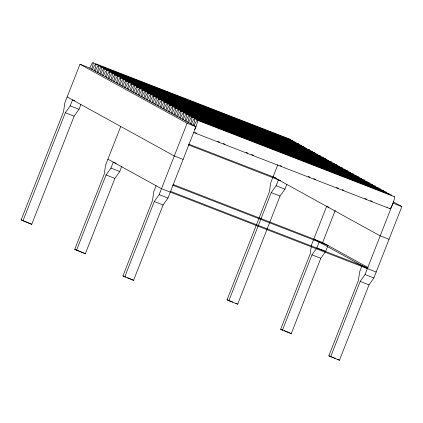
<?xml version="1.0" encoding="UTF-8"?>
<svg xmlns="http://www.w3.org/2000/svg" width="423" height="423" viewBox="0 0 423 423"><rect width="100%" height="100%" fill="white"/><g stroke="black" fill="none" stroke-linecap="round" stroke-linejoin="round"><path stroke-width="0.63" d="M156.119 185.745L153.787 191.693L152.492 200.544L122.934 275.96L133.546 280.37L163.098 204.949L167.968 198.07L195.944 126.683L88.804 67.659L79.979 64.238L64.825 102.905L63.529 111.757L21.15 219.891L31.762 224.301L74.136 116.161L79.006 109.282L80.872 104.518M22.937 220.875L65.316 112.74L70.181 105.856L72.513 99.907L74.866 100.822M120.729 126.466L105.576 165.134L104.275 173.985L74.723 249.401L85.33 253.811L114.887 178.39L119.757 171.511L121.856 166.154M76.505 250.384L106.062 174.969L110.932 168.084L113.264 162.136L116.203 163.278M124.722 276.943L154.279 201.528L159.143 194.643L187.119 123.257L79.979 64.238M272.83 177.449L270.731 182.799L269.435 191.651L227.056 299.791L228.843 300.774L237.663 304.195L280.042 196.061L284.912 189.176L286.778 184.417M277.811 164.737L273.062 176.851L380.203 235.875L389.028 239.296M228.843 300.774L271.217 192.634L276.087 185.755L278.419 179.807M313.575 239.677L311.481 245.033L310.181 253.879L280.623 329.3L291.236 333.705L320.793 258.289L325.287 251.934M282.411 330.284L311.968 254.863L316.838 247.984L319.169 242.035M367.989 267.495L322.633 242.506L335.217 210.395M327.524 246.646L325.662 251.405L316.838 247.984M361.792 266.236L359.693 271.592L358.397 280.438L328.84 355.859L339.452 360.264L369.004 284.848L373.874 277.964L401.85 206.577L393.21 201.819M330.627 356.843L360.179 281.422L365.049 274.543L393.025 203.156A6.393 1.01 -68.8 0 0 394.151 196.79M89.766 68.193A6.393 1.01 -68.8 0 1 92.991 62.736L290.067 139.209M92.51 69.705A6.393 1.01 -68.8 0 1 95.735 64.248L292.816 140.722M95.26 71.217A6.393 1.01 -68.8 0 1 98.485 65.761L295.566 142.234M98.009 72.73A6.393 1.01 -68.8 0 1 101.229 67.273L298.31 143.746M100.753 74.242A6.393 1.01 -68.8 0 1 103.979 68.785L301.06 145.258M103.503 75.759A6.393 1.01 -68.8 0 1 106.723 70.303L303.804 146.776M106.247 77.272A6.393 1.01 -68.8 0 1 109.472 71.815L306.553 148.288A6.393 1.01 -68.8 0 1 306.707 148.616M108.997 78.784A6.393 1.01 -68.8 0 1 112.222 73.327L309.298 149.8M111.741 80.296A6.393 1.01 -68.8 0 1 114.966 74.839L312.047 151.312M114.49 81.813A6.393 1.01 -68.8 0 1 117.716 76.352L314.797 152.83M117.24 83.326A6.393 1.01 -68.8 0 1 120.46 77.869L317.541 154.342M119.984 84.838A6.393 1.01 -68.8 0 1 123.209 79.381L320.29 155.854M122.733 86.35A6.393 1.01 -68.8 0 1 125.954 80.893L323.035 157.367M125.478 87.862A6.393 1.01 -68.8 0 1 128.703 82.406L325.784 158.879M128.227 89.38A6.393 1.01 -68.8 0 1 131.453 83.923L328.528 160.396M130.971 90.892A6.393 1.01 -68.8 0 1 134.197 85.435L331.278 161.909M133.721 92.404A6.393 1.01 -68.8 0 1 136.946 86.948L334.027 163.421M136.465 93.917A6.393 1.01 -68.8 0 1 139.69 88.46L336.771 164.933M139.215 95.429A6.393 1.01 -68.8 0 1 142.44 89.972L339.521 166.445A6.393 1.01 -68.8 0 1 339.669 166.778M141.964 96.946A6.393 1.01 -68.8 0 1 145.184 91.49L342.265 167.963M144.708 98.459A6.393 1.01 -68.8 0 1 147.934 93.002L345.015 169.475M147.458 99.971A6.393 1.01 -68.8 0 1 150.683 94.514L347.759 170.987M150.202 101.483A6.393 1.01 -68.8 0 1 153.427 96.026L350.508 172.499M152.952 103.001A6.393 1.01 -68.8 0 1 156.177 97.539L353.258 174.017M155.696 104.513A6.393 1.01 -68.8 0 1 158.921 99.056L356.002 175.529M158.445 106.025A6.393 1.01 -68.8 0 1 161.671 100.568L358.752 177.041M161.195 107.537A6.393 1.01 -68.8 0 1 164.415 102.08L361.496 178.554M163.939 109.049A6.393 1.01 -68.8 0 1 167.164 103.593L364.245 180.066M166.688 110.567A6.393 1.01 -68.8 0 1 169.914 105.11L366.99 181.583M169.433 112.079A6.393 1.01 -68.8 0 1 172.658 106.622L369.739 183.096M172.182 113.591A6.393 1.01 -68.8 0 1 175.408 108.135L372.489 184.608A6.393 1.01 -68.8 0 1 372.621 185.649M174.926 115.104A6.393 1.01 -68.8 0 1 178.152 109.647L375.233 186.12M177.676 116.616A6.393 1.01 -68.8 0 1 180.901 111.159L377.982 187.632M180.425 118.133A6.393 1.01 -68.8 0 1 183.645 112.677L380.726 189.15M183.17 119.646A6.393 1.01 -68.8 0 1 186.395 114.189L383.476 190.662M185.919 121.158A6.393 1.01 -68.8 0 1 189.144 115.701L386.22 192.174M188.663 122.67A6.393 1.01 -68.8 0 1 191.889 117.213L388.97 193.686M191.413 124.188A6.393 1.01 -68.8 0 1 194.638 118.726L391.719 195.204M197.382 120.243L394.463 196.716M187.119 123.257L195.944 126.683M401.85 206.577L393.025 203.156A6.393 1.01 -68.8 0 1 389.652 208.28M194.903 132.536L196.748 133.256M217.686 141.382L219.537 142.096M223.233 143.529L225.078 144.248M246.017 152.375L247.867 153.089M251.563 154.522L253.409 155.241M279.894 165.515L281.739 166.234M308.224 176.507L310.07 177.226M313.766 178.659L315.611 179.378M336.555 187.505L338.4 188.219M342.096 189.652L343.941 190.371M364.885 198.498L366.73 199.212M370.426 200.645L372.272 201.364M193.337 132.378L389.8 208.613M188.684 144.111L276.002 177.993M188.499 144.915L280.772 180.716M70.181 105.856L79.006 109.282M276.087 185.755L284.912 189.176M328.983 207.275L326.63 206.366L313.808 239.085L367.381 268.594M65.316 112.74L74.136 116.161M271.217 192.634L280.042 196.061M183.122 159.402L174.297 155.976L67.157 96.957M173.388 184.597L322.633 242.506M172.589 185.158L327.994 245.456M110.932 168.084L119.757 171.511M170.485 191.318L367.904 267.923M376.206 272.015L161.475 188.695L107.907 159.185M159.143 194.643L167.968 198.07M365.049 274.543L373.874 277.964M106.062 174.969L114.887 178.39M311.968 254.863L320.793 258.289M154.279 201.528L163.098 204.949M360.179 281.422L369.004 284.848M21.15 219.891L31.762 224.301M227.056 299.791L232.936 302.07M74.723 249.401L76.484 250.088M77.663 250.543L82.956 252.6M280.623 329.3L282.39 329.982M284.156 330.67L288.861 332.494M122.934 275.96L125.874 277.102M127.64 277.789L131.172 279.159M328.84 355.859L335.312 358.371M235.881 303.212L237.663 304.195M289.448 332.721L291.236 333.705M337.665 359.28L339.452 360.264M83.548 252.827L85.33 253.811M131.759 279.386L133.546 280.37M194.157 125.7A6.393 1.01 -68.8 0 1 197.536 120.571A6.393 1.01 -68.8 0 1 194.659 129.591M92.991 62.736A6.393 1.01 -68.8 0 1 91.553 69.176M289.76 139.283A6.393 1.01 -68.8 0 1 290.22 139.537M95.735 64.248A6.393 1.01 -68.8 0 1 94.297 70.689M292.505 140.796A6.393 1.01 -68.8 0 1 292.97 141.049M98.485 65.761A6.393 1.01 -68.8 0 1 97.047 72.201M295.254 142.308A6.393 1.01 -68.8 0 1 295.698 143.275M101.229 67.273A6.393 1.01 -68.8 0 1 99.791 73.713M297.998 143.82A6.393 1.01 -68.8 0 1 298.464 144.079M103.979 68.785A6.393 1.01 -68.8 0 1 102.54 75.225M300.748 145.338A6.393 1.01 -68.8 0 1 301.192 146.305M106.723 70.303A6.393 1.01 -68.8 0 1 105.285 76.743M303.497 146.85A6.393 1.01 -68.8 0 1 303.941 147.817M109.472 71.815A6.393 1.01 -68.8 0 1 108.034 78.255M112.222 73.327A6.393 1.01 -68.8 0 1 110.784 79.767M308.991 149.874A6.393 1.01 -68.8 0 1 309.435 150.842M114.966 74.839A6.393 1.01 -68.8 0 1 113.528 81.279M311.735 151.392A6.393 1.01 -68.8 0 1 312.2 151.646M117.716 76.352A6.393 1.01 -68.8 0 1 116.277 82.797M314.485 152.904A6.393 1.01 -68.8 0 1 314.929 153.872M120.46 77.869A6.393 1.01 -68.8 0 1 119.022 84.309M317.229 154.416A6.393 1.01 -68.8 0 1 317.694 154.67M123.209 79.381A6.393 1.01 -68.8 0 1 121.771 85.821M319.978 155.928A6.393 1.01 -68.8 0 1 320.423 156.896M125.954 80.893A6.393 1.01 -68.8 0 1 124.515 87.334M322.728 157.441A6.393 1.01 -68.8 0 1 323.188 157.7M128.703 82.406A6.393 1.01 -68.8 0 1 127.265 88.846M325.472 158.958A6.393 1.01 -68.8 0 1 325.937 159.212M131.453 83.923A6.393 1.01 -68.8 0 1 130.014 90.363M328.222 160.47A6.393 1.01 -68.8 0 1 328.666 161.438M134.197 85.435A6.393 1.01 -68.8 0 1 132.759 91.876M330.966 161.983A6.393 1.01 -68.8 0 1 331.431 162.236M136.946 86.948A6.393 1.01 -68.8 0 1 135.508 93.388M333.715 163.495A6.393 1.01 -68.8 0 1 334.159 164.462M139.69 88.46A6.393 1.01 -68.8 0 1 138.252 94.9M336.459 165.007A6.393 1.01 -68.8 0 1 336.925 165.266M142.44 89.972A6.393 1.01 -68.8 0 1 141.002 96.412M145.184 91.49A6.393 1.01 -68.8 0 1 143.746 97.93M341.958 168.037A6.393 1.01 -68.8 0 1 342.419 168.291M147.934 93.002A6.393 1.01 -68.8 0 1 146.495 99.442M344.703 169.549A6.393 1.01 -68.8 0 1 345.168 169.803M150.683 94.514A6.393 1.01 -68.8 0 1 149.24 100.954M347.452 171.061A6.393 1.01 -68.8 0 1 347.912 171.315M153.427 96.026A6.393 1.01 -68.8 0 1 151.989 102.466M350.196 172.579A6.393 1.01 -68.8 0 1 350.662 172.833M156.177 97.539A6.393 1.01 -68.8 0 1 154.739 103.984M352.946 174.091A6.393 1.01 -68.8 0 1 353.39 175.059M158.921 99.056A6.393 1.01 -68.8 0 1 157.483 105.496M355.69 175.603A6.393 1.01 -68.8 0 1 356.155 175.857M161.671 100.568A6.393 1.01 -68.8 0 1 160.232 107.008M358.44 177.115A6.393 1.01 -68.8 0 1 358.9 177.369M164.415 102.08A6.393 1.01 -68.8 0 1 162.977 108.521M361.189 178.628A6.393 1.01 -68.8 0 1 361.633 179.595M167.164 103.593A6.393 1.01 -68.8 0 1 165.726 110.033M363.933 180.145A6.393 1.01 -68.8 0 1 364.399 180.399M169.914 105.11A6.393 1.01 -68.8 0 1 168.47 111.55M366.683 181.657A6.393 1.01 -68.8 0 1 367.127 182.625M172.658 106.622A6.393 1.01 -68.8 0 1 171.22 113.063M369.427 183.17A6.393 1.01 -68.8 0 1 369.892 183.423M175.408 108.135A6.393 1.01 -68.8 0 1 173.969 114.575M178.152 109.647A6.393 1.01 -68.8 0 1 176.714 116.087M374.921 186.194A6.393 1.01 -68.8 0 1 375.386 186.453M180.901 111.159A6.393 1.01 -68.8 0 1 179.463 117.605M377.67 187.712A6.393 1.01 -68.8 0 1 378.13 187.965M183.645 112.677A6.393 1.01 -68.8 0 1 182.207 119.117M380.42 189.224A6.393 1.01 -68.8 0 1 380.88 189.478M186.395 114.189A6.393 1.01 -68.8 0 1 184.957 120.629M383.164 190.736A6.393 1.01 -68.8 0 1 383.629 190.99M189.144 115.701A6.393 1.01 -68.8 0 1 187.701 122.141M385.913 192.248A6.393 1.01 -68.8 0 1 386.358 193.216M191.889 117.213A6.393 1.01 -68.8 0 1 190.45 123.653M388.658 193.766A6.393 1.01 -68.8 0 1 389.123 194.02M391.407 195.278A6.393 1.01 -68.8 0 1 391.867 195.532M387.362 207.021A6.393 1.01 -68.8 0 1 387.056 207.101M194.638 118.726A6.393 1.01 -68.8 0 1 193.2 125.171"/></g></svg>
